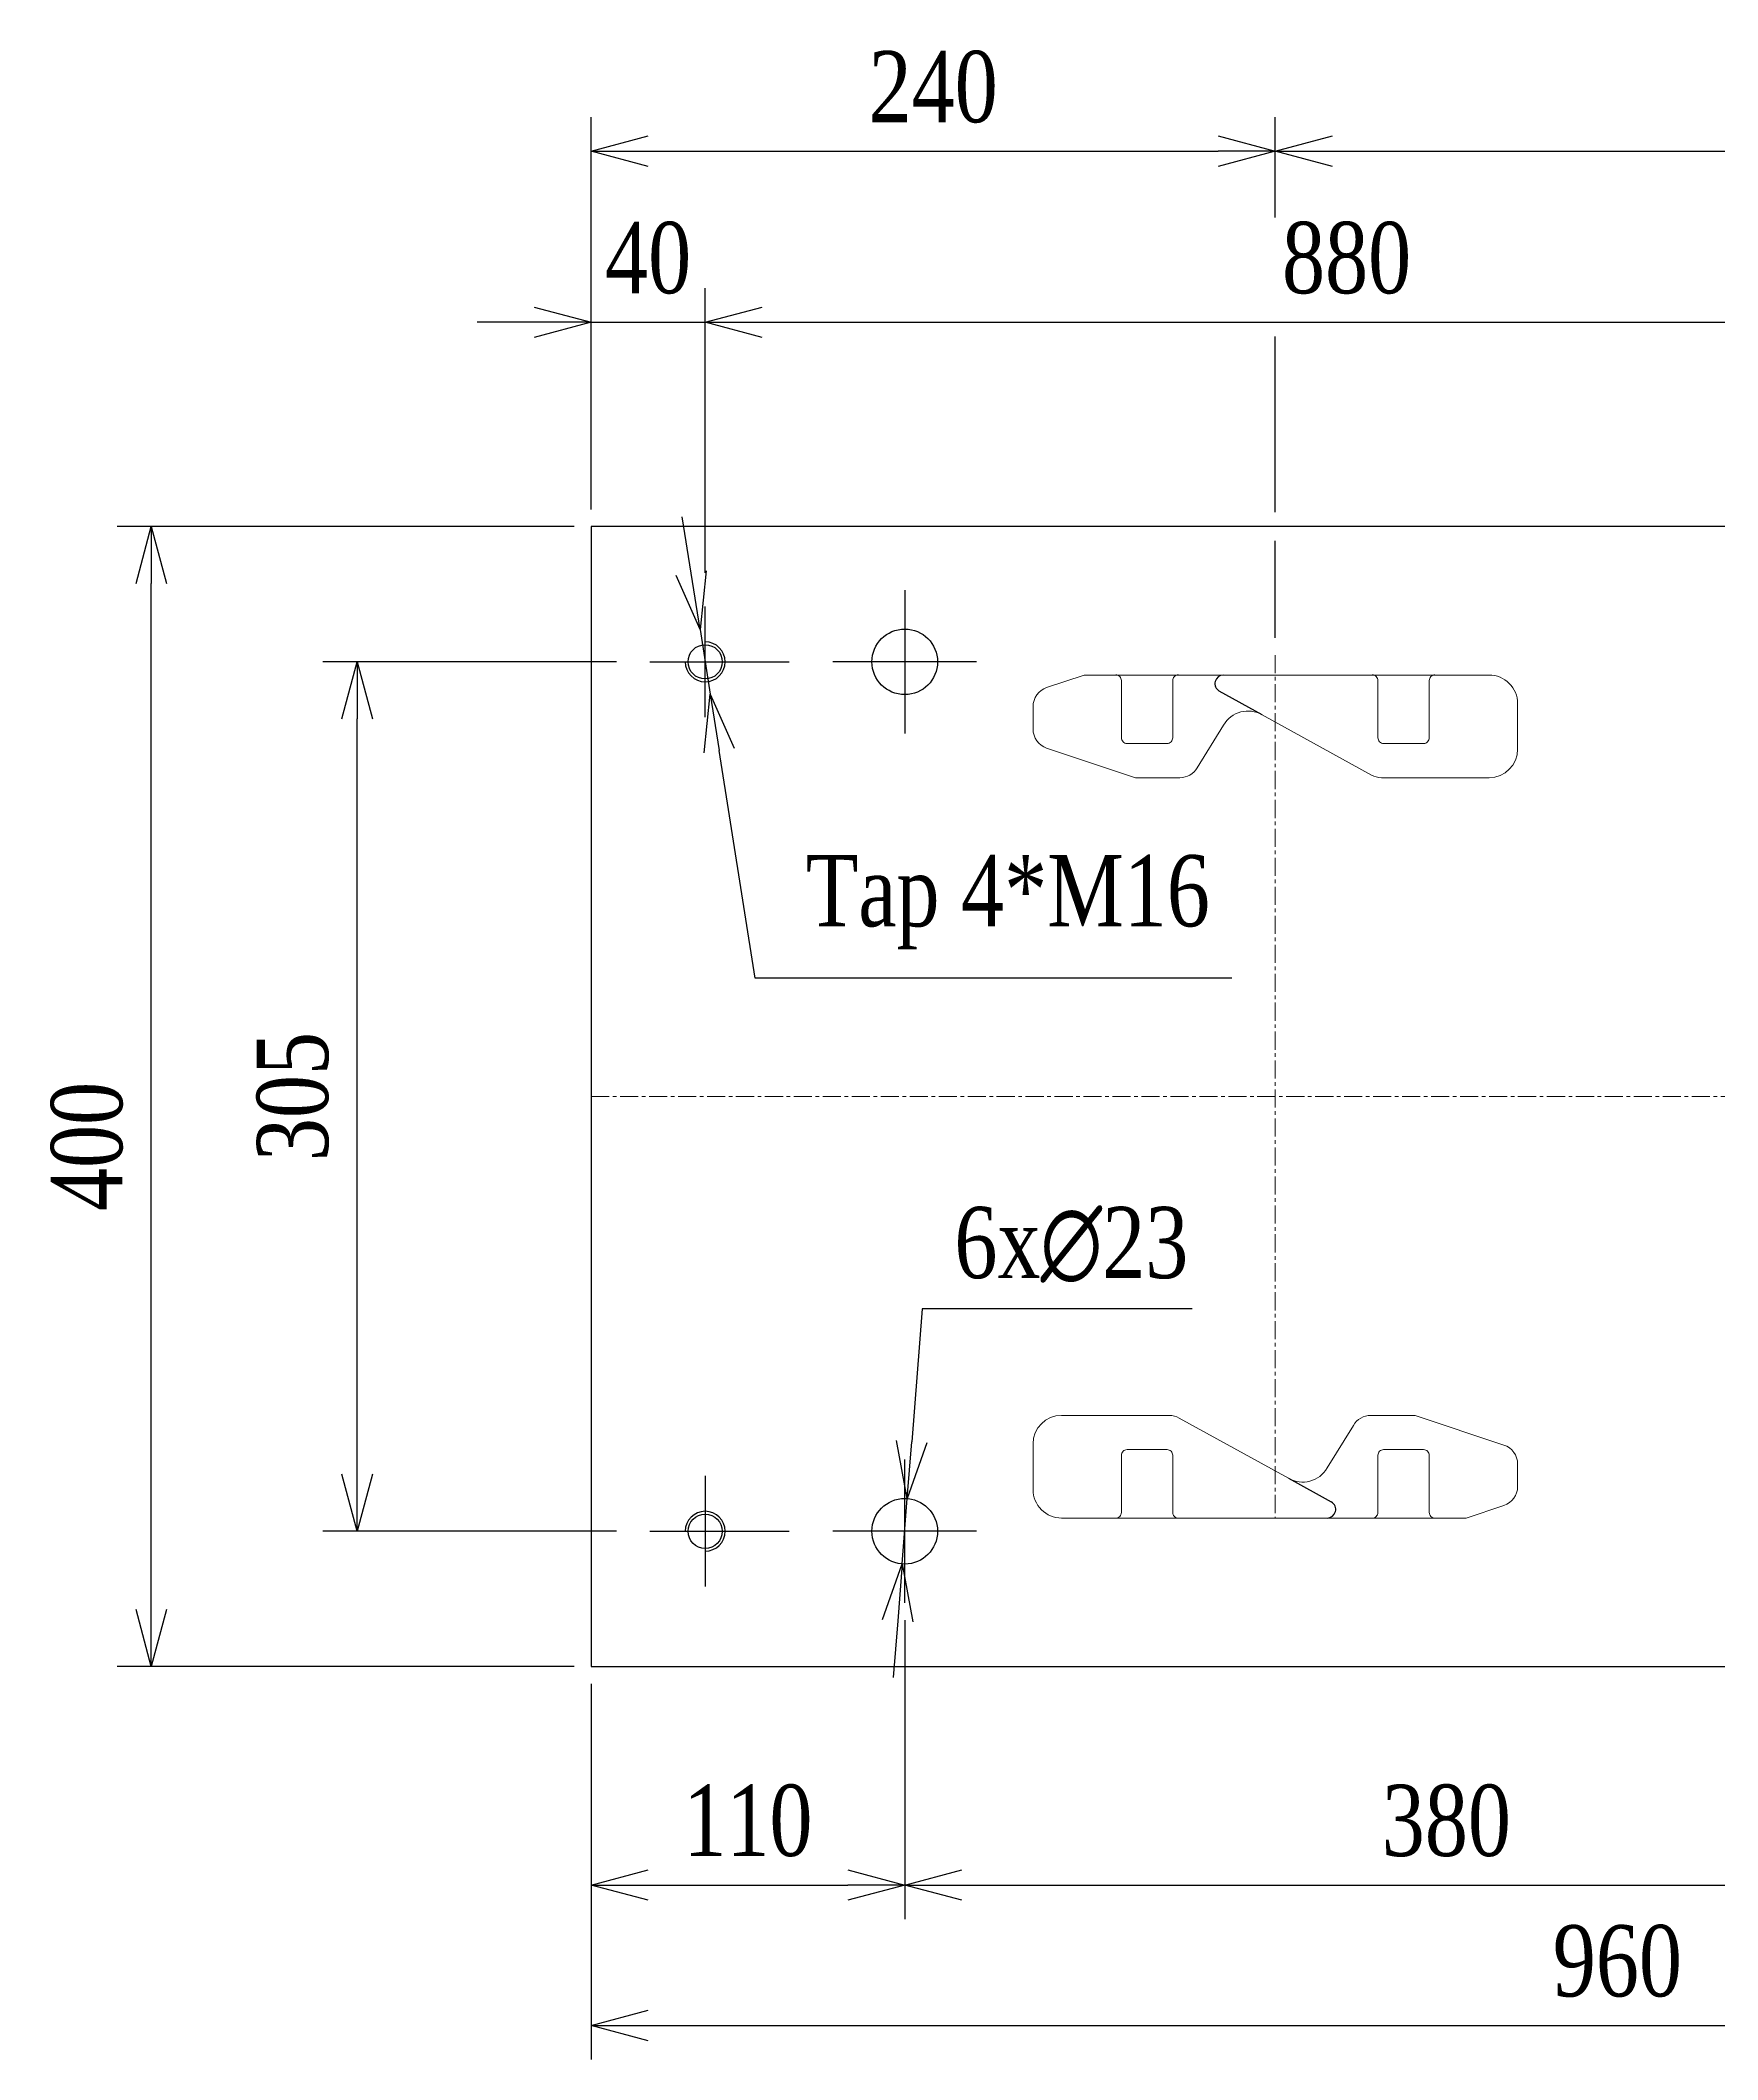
# Model space of a CAD drawing. Header units: millimetres. Extents: x -19541 to 104079, y -3200 to 10399.
# Drawn here: x -11885 to -11296, y 4956 to 5664 of the extents above; entities that cross this region are included whole.
import ezdxf

# ---------------------------------------------------------------- set-up
doc = ezdxf.new("R2010")
doc.units = ezdxf.units.MM
doc.linetypes.add('CENTER', pattern=[50.8, 31.75, -6.35, 6.35, -6.35])
doc.linetypes.add('CENTER2', pattern=[28.575, 19.05, -3.175, 3.175, -3.175])
for name, color, linetype in [('KTHUOC', 2, 'Continuous'), ('PDF_Geometry', 7, 'Continuous'), ('TK2', 251, 'Continuous')]:
    doc.layers.add(name, color=color, linetype=linetype)
doc.layers.add('TIM', color=8, linetype='CENTER2', lineweight=0)
doc.styles.add('Thuong', font='vntime.shx', dxfattribs={"width": 0.8})
doc.dimstyles.new('LAYOUT', dxfattribs={"dimscale": 0, "dimtxt": 2.5, "dimasz": 2, "dimexe": 1.2, "dimexo": 0.6, "dimgap": 1, "dimtad": 1, "dimtoh": 1, "dimdec": 0, "dimzin": 12, "dimdsep": 46, "dimtxsty": 'Thuong', "dimblk": 'OPEN30', "dimcen": 0, "dimclrd": 256, "dimclre": 256, "dimadec": 1, "dimazin": 3, "dimtfac": 1, "dimtdec": 0, "dimtmove": 0, "dimatfit": 3, "dimldrblk": 'OPEN30', "dimfxl": 1, "dimtzin": 0, "dimarcsym": 2})

# ---------------------------------------------------------------- blocks, each defined once
blk = doc.blocks.new('_Open30')
at = {"color": 0, "linetype": 'ByBlock', "lineweight": -2}
for p, q in [((-1, 0.268), (0, 0)), ((0, 0), (-1, -0.268)), ((0, 0), (-1, 0))]:
    blk.add_line(p, q, dxfattribs=at)
blk = doc.blocks.new('*D348')
at = {"lineweight": -2, "transparency": 16777216}
for p, q in [((-11581.56, 5109.85), (-11581.56, 5004.91)), ((-11691.56, 5087.51), (-11691.56, 5004.91)), ((-11671.56, 5016.91), (-11601.56, 5016.91))]:
    blk.add_line(p, q, dxfattribs=at)
at = {"layer": 'Defpoints', "color": 0, "transparency": 16777216}
for p in [(-11581.56, 5115.85), (-11691.56, 5093.51), (-11581.56, 5016.91)]:
    blk.add_point(p, dxfattribs=at)
at = {"lineweight": -2, "transparency": 16777216, "xscale": 20, "yscale": 20, "zscale": 20, "rotation": 180}
blk.add_blockref('_Open30', (-11691.56, 5016.91), dxfattribs=at)
at = {"lineweight": -2, "transparency": 16777216, "xscale": 20, "yscale": 20, "zscale": 20}
blk.add_blockref('_Open30', (-11581.56, 5016.91), dxfattribs=at)
at = {"color": 0, "transparency": 16777216, "insert": (-11636.56, 5039.41), "char_height": 25, "attachment_point": 5, "style": 'Thuong'}
blk.add_mtext('110', dxfattribs=at)
blk = doc.blocks.new('*D347')
at = {"lineweight": -2, "transparency": 16777216}
for p, q in [((-11581.56, 5109.85), (-11581.56, 5004.91)), ((-11201.56, 5109.85), (-11201.56, 5004.91)), ((-11561.56, 5016.91), (-11221.56, 5016.91))]:
    blk.add_line(p, q, dxfattribs=at)
at = {"layer": 'Defpoints', "color": 0, "transparency": 16777216}
for p in [(-11581.56, 5115.85), (-11201.56, 5115.85), (-11201.56, 5016.91)]:
    blk.add_point(p, dxfattribs=at)
at = {"lineweight": -2, "transparency": 16777216, "xscale": 20, "yscale": 20, "zscale": 20, "rotation": 180}
blk.add_blockref('_Open30', (-11581.56, 5016.91), dxfattribs=at)
at = {"lineweight": -2, "transparency": 16777216, "xscale": 20, "yscale": 20, "zscale": 20}
blk.add_blockref('_Open30', (-11201.56, 5016.91), dxfattribs=at)
at = {"color": 0, "transparency": 16777216, "insert": (-11391.56, 5039.41), "char_height": 25, "attachment_point": 5, "style": 'Thuong'}
blk.add_mtext('380', dxfattribs=at)
blk = doc.blocks.new('*D345')
at = {"lineweight": -2, "transparency": 16777216}
for p, q in [((-11691.56, 5087.51), (-11691.56, 4955.66)), ((-10731.56, 5087.51), (-10731.56, 4955.66)), ((-11671.56, 4967.66), (-10751.56, 4967.66))]:
    blk.add_line(p, q, dxfattribs=at)
at = {"layer": 'Defpoints', "color": 0, "transparency": 16777216}
for p in [(-11691.56, 5093.51), (-10731.56, 5093.51), (-10731.56, 4967.66)]:
    blk.add_point(p, dxfattribs=at)
at = {"lineweight": -2, "transparency": 16777216, "xscale": 20, "yscale": 20, "zscale": 20, "rotation": 180}
blk.add_blockref('_Open30', (-11691.56, 4967.66), dxfattribs=at)
at = {"lineweight": -2, "transparency": 16777216, "xscale": 20, "yscale": 20, "zscale": 20}
blk.add_blockref('_Open30', (-10731.56, 4967.66), dxfattribs=at)
at = {"color": 0, "transparency": 16777216, "insert": (-11331.56, 4990.16), "char_height": 25, "attachment_point": 5, "style": 'Thuong'}
blk.add_mtext('960', dxfattribs=at)
blk = doc.blocks.new('*D343')
at = {"lineweight": -2, "transparency": 16777216}
for p, q in [((-11682.72, 5446.01), (-11785.65, 5446.01)), ((-11773.65, 5161.01), (-11773.65, 5426.01)), ((-11682.72, 5141.01), (-11785.65, 5141.01))]:
    blk.add_line(p, q, dxfattribs=at)
at = {"layer": 'Defpoints', "color": 0, "transparency": 16777216}
for p in [(-11773.65, 5446.01), (-11676.72, 5446.01), (-11676.72, 5141.01)]:
    blk.add_point(p, dxfattribs=at)
at = {"lineweight": -2, "transparency": 16777216, "xscale": 20, "yscale": 20, "zscale": 20}
for p, rotation in [((-11773.65, 5446.01), 90), ((-11773.65, 5141.01), 270)]:
    blk.add_blockref('_Open30', p, dxfattribs=dict(at, rotation=rotation))
at = {"color": 0, "transparency": 16777216, "insert": (-11796.15, 5293.51), "char_height": 25, "attachment_point": 5, "rotation": 90, "style": 'Thuong'}
blk.add_mtext('305', dxfattribs=at)
blk = doc.blocks.new('*D342')
at = {"lineweight": -2, "transparency": 16777216}
for p, q in [((-11697.56, 5493.51), (-11857.85, 5493.51)), ((-11845.85, 5113.51), (-11845.85, 5473.51)), ((-11697.56, 5093.51), (-11857.85, 5093.51))]:
    blk.add_line(p, q, dxfattribs=at)
at = {"layer": 'Defpoints', "color": 0, "transparency": 16777216}
for p in [(-11845.85, 5493.51), (-11691.56, 5493.51), (-11691.56, 5093.51)]:
    blk.add_point(p, dxfattribs=at)
at = {"lineweight": -2, "transparency": 16777216, "xscale": 20, "yscale": 20, "zscale": 20}
for p, rotation in [((-11845.85, 5493.51), 90), ((-11845.85, 5093.51), 270)]:
    blk.add_blockref('_Open30', p, dxfattribs=dict(at, rotation=rotation))
at = {"color": 0, "transparency": 16777216, "insert": (-11868.35, 5276.01), "char_height": 25, "attachment_point": 5, "rotation": 90, "style": 'Thuong'}
blk.add_mtext('400', dxfattribs=at)
blk = doc.blocks.new('*D341')
at = {"lineweight": -2, "transparency": 16777216}
for p, q in [((-11691.56, 5499.51), (-11691.56, 5577.12)), ((-11651.56, 5477.18), (-11651.56, 5577.12)), ((-11711.56, 5565.12), (-11731.56, 5565.12)), ((-11691.56, 5565.12), (-11651.56, 5565.12)), ((-11631.56, 5565.12), (-11611.56, 5565.12))]:
    blk.add_line(p, q, dxfattribs=at)
at = {"layer": 'Defpoints', "color": 0, "transparency": 16777216}
for p in [(-11651.56, 5565.12), (-11691.56, 5493.51), (-11651.56, 5471.18)]:
    blk.add_point(p, dxfattribs=at)
at = {"lineweight": -2, "transparency": 16777216, "xscale": 20, "yscale": 20, "zscale": 20}
blk.add_blockref('_Open30', (-11691.56, 5565.12), dxfattribs=at)
at = {"lineweight": -2, "transparency": 16777216, "xscale": 20, "yscale": 20, "zscale": 20, "rotation": 180}
blk.add_blockref('_Open30', (-11651.56, 5565.12), dxfattribs=at)
at = {"color": 0, "transparency": 16777216, "insert": (-11671.56, 5587.62), "char_height": 25, "attachment_point": 5, "style": 'Thuong'}
blk.add_mtext('40', dxfattribs=at)
blk = doc.blocks.new('*D340')
at = {"lineweight": -2, "transparency": 16777216}
for p, q in [((-11651.56, 5477.18), (-11651.56, 5577.12)), ((-10771.56, 5477.18), (-10771.56, 5577.12)), ((-11631.56, 5565.12), (-10791.56, 5565.12))]:
    blk.add_line(p, q, dxfattribs=at)
at = {"layer": 'Defpoints', "color": 0, "transparency": 16777216}
for p in [(-10771.56, 5565.12), (-11651.56, 5471.18), (-10771.56, 5471.18)]:
    blk.add_point(p, dxfattribs=at)
at = {"lineweight": -2, "transparency": 16777216, "xscale": 20, "yscale": 20, "zscale": 20, "rotation": 180}
blk.add_blockref('_Open30', (-11651.56, 5565.12), dxfattribs=at)
at = {"lineweight": -2, "transparency": 16777216, "xscale": 20, "yscale": 20, "zscale": 20}
blk.add_blockref('_Open30', (-10771.56, 5565.12), dxfattribs=at)
at = {"color": 0, "transparency": 16777216, "insert": (-11426.56, 5587.62), "char_height": 25, "attachment_point": 5, "style": 'Thuong'}
blk.add_mtext('880', dxfattribs=at)
blk = doc.blocks.new('*D339')
at = {"lineweight": -2, "transparency": 16777216}
for p, q in [((-11691.56, 5570.12), (-11691.56, 5637.12)), ((-11451.56, 5601.9), (-11451.56, 5637.12)), ((-11671.56, 5625.12), (-11471.56, 5625.12)), ((-11691.56, 5552.32), (-11691.56, 5560.12)), ((-11451.56, 5498.51), (-11451.56, 5560.12)), ((-11451.56, 5454.38), (-11451.56, 5488.51))]:
    blk.add_line(p, q, dxfattribs=at)
at = {"layer": 'Defpoints', "color": 0, "transparency": 16777216}
for p in [(-11451.56, 5625.12), (-11691.56, 5546.32), (-11451.56, 5448.38)]:
    blk.add_point(p, dxfattribs=at)
at = {"lineweight": -2, "transparency": 16777216, "xscale": 20, "yscale": 20, "zscale": 20, "rotation": 180}
blk.add_blockref('_Open30', (-11691.56, 5625.12), dxfattribs=at)
at = {"lineweight": -2, "transparency": 16777216, "xscale": 20, "yscale": 20, "zscale": 20}
blk.add_blockref('_Open30', (-11451.56, 5625.12), dxfattribs=at)
at = {"color": 0, "transparency": 16777216, "insert": (-11571.56, 5647.62), "char_height": 25, "attachment_point": 5, "style": 'Thuong'}
blk.add_mtext('240', dxfattribs=at)
blk = doc.blocks.new('*D338')
at = {"lineweight": -2, "transparency": 16777216}
for p, q in [((-11451.56, 5601.9), (-11451.56, 5637.12)), ((-10951.56, 5570.12), (-10951.56, 5637.12)), ((-11431.56, 5625.12), (-10971.56, 5625.12)), ((-11451.56, 5498.51), (-11451.56, 5560.12)), ((-10951.56, 5498.51), (-10951.56, 5560.12)), ((-11451.56, 5454.38), (-11451.56, 5488.51)), ((-10951.56, 5454.38), (-10951.56, 5488.51))]:
    blk.add_line(p, q, dxfattribs=at)
at = {"layer": 'Defpoints', "color": 0, "transparency": 16777216}
for p in [(-10951.56, 5625.12), (-11451.56, 5448.38), (-10951.56, 5448.38)]:
    blk.add_point(p, dxfattribs=at)
at = {"lineweight": -2, "transparency": 16777216, "xscale": 20, "yscale": 20, "zscale": 20, "rotation": 180}
blk.add_blockref('_Open30', (-11451.56, 5625.12), dxfattribs=at)
at = {"lineweight": -2, "transparency": 16777216, "xscale": 20, "yscale": 20, "zscale": 20}
blk.add_blockref('_Open30', (-10951.56, 5625.12), dxfattribs=at)
at = {"color": 0, "transparency": 16777216, "insert": (-11201.56, 5647.62), "char_height": 25, "attachment_point": 5, "style": 'Thuong'}
blk.add_mtext('500', dxfattribs=at)
blk = doc.blocks.new('*D376')
at = {"lineweight": -2, "transparency": 16777216}
for p, q in [((-11575.48, 5219), (-11579.11, 5172.42)), ((-11480.72, 5219), (-11575.48, 5219)), ((-11582.45, 5129.55), (-11580.66, 5152.48)), ((-11584, 5109.61), (-11585.56, 5089.67))]:
    blk.add_line(p, q, dxfattribs=at)
at = {"layer": 'Defpoints', "color": 0, "transparency": 16777216}
for p in [(-11580.66, 5152.48), (-11582.45, 5129.55)]:
    blk.add_point(p, dxfattribs=at)
at = {"lineweight": -2, "transparency": 16777216, "xscale": 20, "yscale": 20, "zscale": 20}
for p, rotation in [((-11580.66, 5152.48), 265.5466194362123), ((-11582.45, 5129.55), 85.54661943621225)]:
    blk.add_blockref('_Open30', p, dxfattribs=dict(at, rotation=rotation))
at = {"color": 0, "transparency": 16777216, "insert": (-11523.1, 5241.5), "char_height": 25, "attachment_point": 5, "style": 'Thuong'}
blk.add_mtext('6x∅23', dxfattribs=at)
blk = doc.blocks.new('*D377')
at = {"lineweight": -2, "transparency": 16777216}
for p, q in [((-11656.48, 5477.13), (-11659.61, 5496.88)), ((-11653.35, 5457.37), (-11649.76, 5434.66)), ((-11633.98, 5335), (-11646.63, 5414.9)), ((-11466.84, 5335), (-11633.98, 5335))]:
    blk.add_line(p, q, dxfattribs=at)
at = {"layer": 'Defpoints', "color": 0, "transparency": 16777216}
for p in [(-11653.35, 5457.37), (-11649.76, 5434.66)]:
    blk.add_point(p, dxfattribs=at)
at = {"lineweight": -2, "transparency": 16777216, "xscale": 20, "yscale": 20, "zscale": 20}
for p, rotation in [((-11653.35, 5457.37), 278.995462723121), ((-11649.76, 5434.66), 98.99546272312101)]:
    blk.add_blockref('_Open30', p, dxfattribs=dict(at, rotation=rotation))
at = {"color": 0, "transparency": 16777216, "insert": (-11545.41, 5361.67), "char_height": 25, "attachment_point": 5, "style": 'Thuong'}
blk.add_mtext('Tap 4*M16', dxfattribs=at)

msp = doc.modelspace()

# ---------------------------------------------------------------- linework, layer by layer
for p, q in [((-11456.138, 5427.434), (-11471.2, 5435.75)), ((-11446.975, 5159.593), (-11431.912, 5151.277))]:
    msp.add_line(p, q)
for centre, start, end in [((-11469.751, 5438.376), 90, 241.102577), ((-11433.362, 5148.651), 270, 61.102577)]:
    msp.add_arc(centre, 3, start, end)
at = {"layer": 'KTHUOC', "color": 3}
msp.add_lwpolyline([(-11691.556, 5493.514), (-11691.556, 5093.514), (-10731.556, 5093.514), (-10731.556, 5493.514)], close=True, dxfattribs=at)
at = {"layer": 'KTHUOC'}
for centre, radius in [((-11581.556, 5446.014), 11.5), ((-11651.556, 5446.014), 6), ((-11581.556, 5141.014), 11.5), ((-11651.556, 5141.014), 6)]:
    msp.add_circle(centre, radius, dxfattribs=at)
for centre, start, end in [((-11651.556, 5446.014), 180, 90), ((-11651.556, 5141.014), 270, 180)]:
    msp.add_arc(centre, 7, start, end, dxfattribs=at)
at = {"layer": 'PDF_Geometry', "lineweight": 18}
for points in [[(-11518.556, 5441.376), (-11531.77, 5436.972, 0.3228227), (-11536.556, 5430.331), (-11536.556, 5422.422, 0.3228227), (-11531.77, 5415.781), (-11500.556, 5405.376)], [(-11500.556, 5405.376), (-11485.001, 5405.376, 0.2670904), (-11478.95, 5408.857), (-11469.763, 5423.79, -0.4126222), (-11456.138, 5427.434), (-11417.852, 5406.306, 0.1310853), (-11414.366, 5405.376), (-11376.556, 5405.376, 0.4142135), (-11366.556, 5415.376), (-11366.556, 5431.376, 0.4142136), (-11376.556, 5441.376), (-11518.556, 5441.376)], [(-11507.556, 5441.435, -0.4142136), (-11505.556, 5439.435), (-11505.556, 5419.376, 0.4142136), (-11503.556, 5417.376), (-11489.556, 5417.376, 0.4142136), (-11487.556, 5419.376), (-11487.556, 5439.435, -0.4142136), (-11485.556, 5441.435)], [(-11395.556, 5441.435, 0.4142136), (-11397.556, 5439.435), (-11397.556, 5419.376, -0.4142136), (-11399.556, 5417.376), (-11413.556, 5417.376, -0.4142136), (-11415.556, 5419.376), (-11415.556, 5439.435, 0.4142136), (-11417.556, 5441.435)], [(-11402.556, 5181.651), (-11418.112, 5181.651, 0.2670904), (-11424.163, 5178.17), (-11433.35, 5163.237, -0.4126222), (-11446.975, 5159.593), (-11485.261, 5180.721, 0.1310853), (-11488.747, 5181.651), (-11526.556, 5181.651, 0.4142135), (-11536.556, 5171.651), (-11536.556, 5155.651, 0.4142136), (-11526.556, 5145.651), (-11384.556, 5145.651)], [(-11384.556, 5145.651), (-11371.343, 5150.055, 0.3228227), (-11366.556, 5156.696), (-11366.556, 5164.606, 0.3228227), (-11371.343, 5171.246), (-11402.556, 5181.651)], [(-11507.556, 5145.592, 0.4142136), (-11505.556, 5147.592), (-11505.556, 5167.651, -0.4142136), (-11503.556, 5169.651), (-11489.556, 5169.651, -0.4142136), (-11487.556, 5167.651), (-11487.556, 5147.592, 0.4142136), (-11485.556, 5145.592)], [(-11395.556, 5145.592, -0.4142136), (-11397.556, 5147.592), (-11397.556, 5167.651, 0.4142136), (-11399.556, 5169.651), (-11413.556, 5169.651, 0.4142136), (-11415.556, 5167.651), (-11415.556, 5147.592, -0.4142136), (-11417.556, 5145.592)]]:
    msp.add_lwpolyline(points, format="xyb", dxfattribs=at)
msp.add_lwpolyline([(-11441.459, 5441.376), (-11441.459, 5441.376)], close=True, dxfattribs=at)
at = {"layer": 'TIM', "linetype": 'CENTER', "ltscale": 0.2}
for p, q in [((-11451.556, 5448.376), (-11451.556, 5145.651)), ((-11691.556, 5293.514), (-10731.556, 5293.514))]:
    msp.add_line(p, q, dxfattribs=at)
at = {"layer": 'TK2'}
for p, q in [((-11581.556, 5471.18), (-11581.556, 5420.847)), ((-11651.556, 5426.602), (-11651.556, 5465.425)), ((-11670.968, 5446.014), (-11622.145, 5446.014)), ((-11556.39, 5446.014), (-11606.723, 5446.014)), ((-11581.556, 5115.847), (-11581.556, 5166.18)), ((-11651.556, 5160.425), (-11651.556, 5121.602)), ((-11670.968, 5141.014), (-11622.145, 5141.014)), ((-11556.39, 5141.014), (-11606.723, 5141.014))]:
    msp.add_line(p, q, dxfattribs=at)

# ---------------------------------------------------------------- dimensions: what is measured, and where the dimension line sits
for base, p1, p2, picture, middle in [((-11451.556, 5625.117), (-11691.556, 5546.317), (-11451.556, 5448.376), '*D339', (-11571.556, 5647.617)), ((-10951.556, 5625.117), (-11451.556, 5448.376), (-10951.556, 5448.376), '*D338', (-11201.556, 5647.617)), ((-11581.556, 5016.911), (-11691.556, 5093.514), (-11581.556, 5115.847), '*D348', (-11636.556, 5039.411)), ((-11201.556, 5016.911), (-11581.556, 5115.847), (-11201.556, 5115.847), '*D347', (-11391.556, 5039.411))]:
    dim = msp.add_linear_dim(base=base, p1=p1, p2=p2, dimstyle='LAYOUT')
    dim.commit()
    dim.dimension.update_dxf_attribs({"geometry": picture, "text_midpoint": middle})
for base, p1, p2, picture, middle in [((-11651.556, 5565.117), (-11691.556, 5493.514), (-11651.556, 5471.18), '*D341', (-11671.556, 5565.117)), ((-10771.556, 5565.117), (-11651.556, 5471.18), (-10771.556, 5471.18), '*D340', (-11426.556, 5565.117)), ((-10731.556, 4967.66), (-11691.556, 5093.514), (-10731.556, 5093.514), '*D345', (-11331.556, 4967.66))]:
    dim = msp.add_linear_dim(base=base, p1=p1, p2=p2, dimstyle='LAYOUT')
    dim.commit()
    dim.dimension.update_dxf_attribs({"geometry": picture, "text_midpoint": middle, "dimtype": 160})
dim = msp.add_linear_dim(base=(-11845.85, 5493.514), p1=(-11691.556, 5093.514), p2=(-11691.556, 5493.514), angle=90, dimstyle='LAYOUT')
dim.commit()
dim.dimension.update_dxf_attribs({"geometry": '*D342', "text_midpoint": (-11845.85, 5276.014), "dimtype": 160})
for p1, p2, text, picture, middle in [((-11653.355, 5457.372), (-11649.758, 5434.655), 'Tap 4*M16', '*D377', (-11545.411, 5335)), ((-11582.449, 5129.548), (-11580.663, 5152.479), '6x<>', '*D376', (-11523.102, 5219))]:
    dim = msp.add_diameter_dim_2p(p1=p1, p2=p2, text=text, dimstyle='LAYOUT')
    dim.commit()
    dim.dimension.update_dxf_attribs({"geometry": picture, "text_midpoint": middle, "dimtype": 163})
dim = msp.add_linear_dim(base=(-11773.648, 5446.014), p1=(-11676.723, 5141.014), p2=(-11676.723, 5446.014), angle=90, dimstyle='LAYOUT')
dim.commit()
dim.dimension.update_dxf_attribs({"geometry": '*D343', "text_midpoint": (-11796.148, 5293.514)})

doc.saveas('drawing.dxf')
